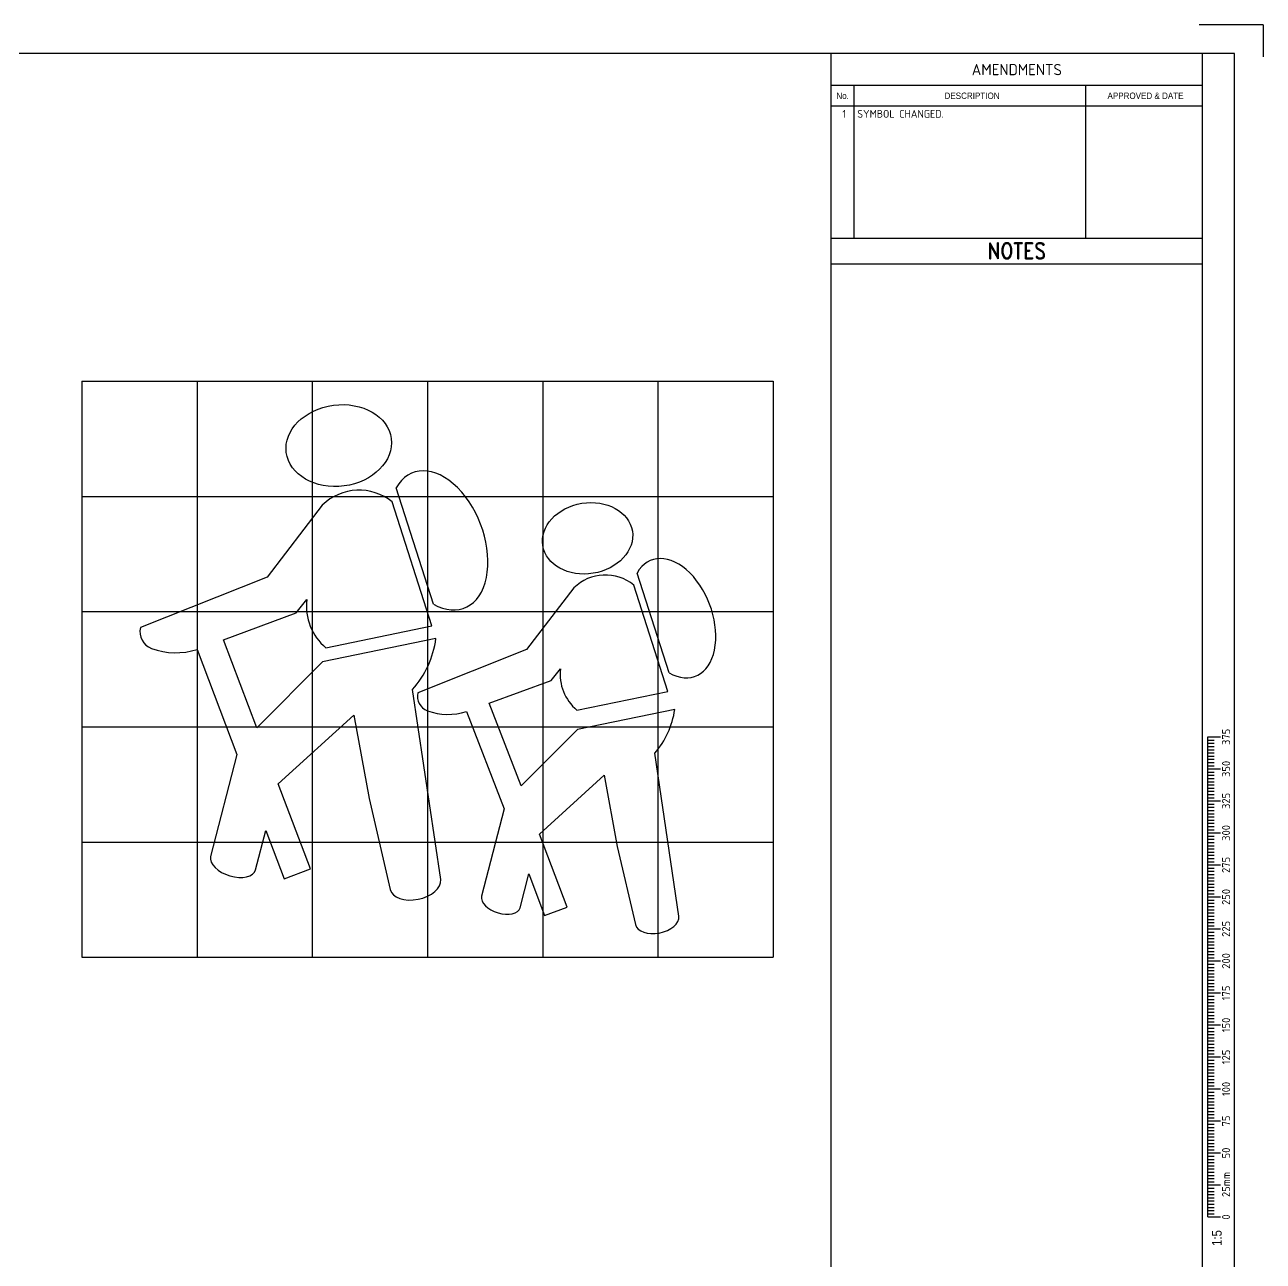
# Model space of a CAD drawing. Header units: millimetres. Extents: x 0 to 420, y 0 to 297.
# Drawn here: x 226.5 to 420, y 103.8 to 297 of the extents above; entities that cross this region are included whole.
import ezdxf
from ezdxf.enums import TextEntityAlignment as Align

# ---------------------------------------------------------------- set-up
doc = ezdxf.new("R2010")
doc.units = ezdxf.units.MM
for name, color, linetype in [('L18', 4, 'Continuous'), ('L50', 7, 'Continuous'), ('TBLK18', 4, 'Continuous'), ('TBLK25', 1, 'Continuous'), ('TBLK35', 3, 'Continuous'), ('TBLK50', 7, 'Continuous')]:
    doc.layers.add(name, color=color, linetype=linetype)
doc.styles.add('HELV', font='helvs.shx')
doc.styles.add('HELVL', font='helvl', dxfattribs={"width": 0.8})
doc.styles.add('ISO', font='iso3098b')
doc.styles.add('ROMAND', font='romand')

# ---------------------------------------------------------------- blocks, each defined once
blk = doc.blocks.new('A3BBLK')
at = {"layer": 'TBLK25'}
for q in [(410, 297), (420, 292)]:
    blk.add_line((420, 297), q, dxfattribs=at)
at = {"layer": 'TBLK50'}
for p, q in [((415.5, 292.5), (13, 292.5)), ((352.5, 4.5), (352.5, 292.5)), ((415.5, 4.5), (415.5, 292.5))]:
    blk.add_line(p, q, dxfattribs=at)
blk = doc.blocks.new('title block')
at = {"layer": 'TBLK25'}
for p, q in [((410.5, 287.5), (352.5, 287.5)), ((356.07, 263.6), (356.07, 287.5)), ((392.28, 263.6), (392.28, 287.5)), ((410.5, 284.3), (352.5, 284.3)), ((410.5, 263.6), (352.5, 263.6)), ((410.5, 259.6), (352.5, 259.6))]:
    blk.add_line(p, q, dxfattribs=at)
at = {"layer": 'TBLK35'}
blk.add_line((410.5, 57), (410.5, 292.5), dxfattribs=at)
blk.add_blockref('A3BBLK', (0, 0))
at = {"layer": 'TBLK18', "style": 'HELVL', "width": 0.9}
for s, p in [('No.', (354.29, 285.41)), ('DESCRIPTION', (374.51, 285.41)), ('APPROVED & DATE', (401.61, 285.41))]:
    blk.add_text(s, height=1, dxfattribs=at).set_placement(p, align=Align.CENTER)
at = {"layer": 'TBLK18', "style": 'ISO'}
blk.add_attdef('MR_DIRECTORATE', text='', height=1.5, dxfattribs=at).set_placement((381.5, 67.12), align=Align.CENTER)
for tag, p in [('STREET_NAME', (355.51, 61.1)), ('SUBURB_POSTCODE', (388.49, 61.1)), ('TELEPHONE_NO.', (368.31, 58.84)), ('FAX_NO.', (393.56, 58.84))]:
    blk.add_attdef(tag, p, '', height=1.5, dxfattribs=at)
at = {"layer": 'TBLK25', "style": 'ISO'}
blk.add_text('AMENDMENTS', height=1.75, dxfattribs=at).set_placement((381.5, 289.12), align=Align.CENTER)
at = {"layer": 'TBLK25', "style": 'ROMAND', "width": 0.85}
blk.add_text('NOTES', height=2.5, dxfattribs=at).set_placement((381.5, 260.44), align=Align.CENTER)
at = {"layer": 'TBLK25', "style": 'ISO'}
for tag, height, p in [('MR_BRANCH', 2, (381.5, 64.2)), ('ROAD_SECTION', 1.75, (384.5, 29.16)), ('SLK', 1.75, (384.5, 26.11)), ('CHAINAGE', 1.75, (384.5, 19.21))]:
    blk.add_attdef(tag, text='', height=height, dxfattribs=at).set_placement(p, align=Align.CENTER)
for tag, p, height in [('FILE_NUMBER', (371.77, 53.24), 2.5), ('DESIGNED_/_DRAWN', (371.77, 48.49), 2), ('VERIFIED', (371.77, 43.49), 2), ('APPROVED', (371.77, 38.49), 2), ('LOCAL_AUTHORITY', (370.48, 16.73), 1.25)]:
    blk.add_attdef(tag, p, '', height=height, dxfattribs=at)
at = {"layer": 'TBLK35', "style": 'ISO', "width": 0.9}
for tag, p in [('ROAD_PROJECT&NUMBER', (384.5, 32.23)), ('DRAWING_DESCRIPTION', (384.5, 22.29))]:
    blk.add_attdef(tag, text='', height=2.5, dxfattribs=at).set_placement(p, align=Align.CENTER)
at = {"layer": 'TBLK50', "style": 'ISO'}
blk.add_attdef('DRG_NUMBER', (356.8, 6.02), '', height=5, dxfattribs=at)
blk = doc.blocks.new('sca5_3')
at = {"layer": 'L18'}
for p, q in [((-4.15, 89), (-2.15, 89)), ((-4.15, 14), (-4.15, 89)), ((-4.15, 88.5), (-3.15, 88.5)), ((-4.15, 88), (-3.15, 88)), ((-4.15, 87.5), (-3.15, 87.5)), ((-4.15, 87), (-3.15, 87)), ((-4.15, 86.5), (-3.15, 86.5)), ((-4.15, 86), (-3.15, 86)), ((-4.15, 85.5), (-3.15, 85.5)), ((-4.15, 85), (-3.15, 85)), ((-4.15, 84.5), (-3.15, 84.5)), ((-4.15, 84), (-2.15, 84)), ((-4.15, 83.5), (-3.15, 83.5)), ((-4.15, 83), (-3.15, 83)), ((-4.15, 82.5), (-3.15, 82.5)), ((-4.15, 82), (-3.15, 82)), ((-4.15, 81.5), (-3.15, 81.5)), ((-4.15, 81), (-3.15, 81)), ((-4.15, 80.5), (-3.15, 80.5)), ((-4.15, 80), (-3.15, 80)), ((-4.15, 79.5), (-3.15, 79.5)), ((-4.15, 79), (-2.15, 79)), ((-4.15, 78.5), (-3.15, 78.5)), ((-4.15, 78), (-3.15, 78)), ((-4.15, 77.5), (-3.15, 77.5)), ((-4.15, 77), (-3.15, 77)), ((-4.15, 76.5), (-3.15, 76.5)), ((-4.15, 76), (-3.15, 76)), ((-4.15, 75.5), (-3.15, 75.5)), ((-4.15, 75), (-3.15, 75)), ((-4.15, 74.5), (-3.15, 74.5)), ((-4.15, 74), (-2.15, 74)), ((-4.15, 73.5), (-3.15, 73.5)), ((-4.15, 73), (-3.15, 73)), ((-4.15, 72.5), (-3.15, 72.5)), ((-4.15, 72), (-3.15, 72)), ((-4.15, 71.5), (-3.15, 71.5)), ((-4.15, 71), (-3.15, 71)), ((-4.15, 70.5), (-3.15, 70.5)), ((-4.15, 70), (-3.15, 70)), ((-4.15, 69.5), (-3.15, 69.5)), ((-4.15, 69), (-2.15, 69)), ((-4.15, 68.5), (-3.15, 68.5)), ((-4.15, 68), (-3.15, 68)), ((-4.15, 67.5), (-3.15, 67.5)), ((-4.15, 67), (-3.15, 67)), ((-4.15, 66.5), (-3.15, 66.5)), ((-4.15, 66), (-3.15, 66)), ((-4.15, 65.5), (-3.15, 65.5)), ((-4.15, 65), (-3.15, 65)), ((-4.15, 64.5), (-3.15, 64.5)), ((-4.15, 64), (-2.15, 64)), ((-4.15, 63.5), (-3.15, 63.5)), ((-4.15, 63), (-3.15, 63)), ((-4.15, 62.5), (-3.15, 62.5)), ((-4.15, 62), (-3.15, 62)), ((-4.15, 61.5), (-3.15, 61.5)), ((-4.15, 61), (-3.15, 61)), ((-4.15, 60.5), (-3.15, 60.5)), ((-4.15, 60), (-3.15, 60)), ((-4.15, 59.5), (-3.15, 59.5)), ((-4.15, 59), (-2.15, 59)), ((-4.15, 58.5), (-3.15, 58.5)), ((-4.15, 58), (-3.15, 58)), ((-4.15, 57.5), (-3.15, 57.5)), ((-4.15, 57), (-3.15, 57)), ((-4.15, 56.5), (-3.15, 56.5)), ((-4.15, 56), (-3.15, 56)), ((-4.15, 55.5), (-3.15, 55.5)), ((-4.15, 55), (-3.15, 55)), ((-4.15, 54.5), (-3.15, 54.5)), ((-4.15, 54), (-2.15, 54)), ((-4.15, 53.5), (-3.15, 53.5)), ((-4.15, 53), (-3.15, 53)), ((-4.15, 52.5), (-3.15, 52.5)), ((-4.15, 52), (-3.15, 52)), ((-4.15, 51.5), (-3.15, 51.5)), ((-4.15, 51), (-3.15, 51)), ((-4.15, 50.5), (-3.15, 50.5)), ((-4.15, 50), (-3.15, 50)), ((-4.15, 49.5), (-3.15, 49.5)), ((-4.15, 49), (-2.15, 49)), ((-4.15, 48.5), (-3.15, 48.5)), ((-4.15, 48), (-3.15, 48)), ((-4.15, 47.5), (-3.15, 47.5)), ((-4.15, 47), (-3.15, 47)), ((-4.15, 46.5), (-3.15, 46.5)), ((-4.15, 46), (-3.15, 46)), ((-4.15, 45.5), (-3.15, 45.5)), ((-4.15, 45), (-3.15, 45)), ((-4.15, 44.5), (-3.15, 44.5)), ((-4.15, 44), (-2.15, 44)), ((-4.15, 43.5), (-3.15, 43.5)), ((-4.15, 43), (-3.15, 43)), ((-4.15, 42.5), (-3.15, 42.5)), ((-4.15, 42), (-3.15, 42)), ((-4.15, 41.5), (-3.15, 41.5)), ((-4.15, 41), (-3.15, 41)), ((-4.15, 40.5), (-3.15, 40.5)), ((-4.15, 40), (-3.15, 40)), ((-4.15, 39.5), (-3.15, 39.5)), ((-4.15, 39), (-2.15, 39)), ((-4.15, 38.5), (-3.15, 38.5)), ((-4.15, 38), (-3.15, 38)), ((-4.15, 37.5), (-3.15, 37.5)), ((-4.15, 37), (-3.15, 37)), ((-4.15, 36.5), (-3.15, 36.5)), ((-4.15, 36), (-3.15, 36)), ((-4.15, 35.5), (-3.15, 35.5)), ((-4.15, 35), (-3.15, 35)), ((-4.15, 34.5), (-3.15, 34.5)), ((-4.15, 34), (-2.15, 34)), ((-4.15, 33.5), (-3.15, 33.5)), ((-4.15, 33), (-3.15, 33)), ((-4.15, 32.5), (-3.15, 32.5)), ((-4.15, 32), (-3.15, 32)), ((-4.15, 31.5), (-3.15, 31.5)), ((-4.15, 31), (-3.15, 31)), ((-4.15, 30.5), (-3.15, 30.5)), ((-4.15, 30), (-3.15, 30)), ((-4.15, 29.5), (-3.15, 29.5)), ((-4.15, 29), (-2.15, 29)), ((-4.15, 28.5), (-3.15, 28.5)), ((-4.15, 28), (-3.15, 28)), ((-4.15, 27.5), (-3.15, 27.5)), ((-4.15, 27), (-3.15, 27)), ((-4.15, 26.5), (-3.15, 26.5)), ((-4.15, 26), (-3.15, 26)), ((-4.15, 25.5), (-3.15, 25.5)), ((-4.15, 25), (-3.15, 25)), ((-4.15, 24.5), (-3.15, 24.5)), ((-4.15, 24), (-2.15, 24)), ((-4.15, 23.5), (-3.15, 23.5)), ((-4.15, 23), (-3.15, 23)), ((-4.15, 22.5), (-3.15, 22.5)), ((-4.15, 22), (-3.15, 22)), ((-4.15, 21.5), (-3.15, 21.5)), ((-4.15, 21), (-3.15, 21)), ((-4.15, 20.5), (-3.15, 20.5)), ((-4.15, 20), (-3.15, 20)), ((-4.15, 19.5), (-3.15, 19.5)), ((-4.15, 19), (-2.15, 19)), ((-4.15, 18.5), (-3.15, 18.5)), ((-4.15, 18), (-3.15, 18)), ((-4.15, 17.5), (-3.15, 17.5)), ((-4.15, 17), (-3.15, 17)), ((-4.15, 16.5), (-3.15, 16.5)), ((-4.15, 16), (-3.15, 16)), ((-4.15, 15.5), (-3.15, 15.5)), ((-4.15, 15), (-3.15, 15)), ((-4.15, 14.5), (-3.15, 14.5)), ((-4.15, 14), (-2.15, 14))]:
    blk.add_line(p, q, dxfattribs=at)
at = {"layer": 'L18', "style": 'ISO'}
for s, p in [('375', (-0.68, 89)), ('350', (-0.68, 84)), ('325', (-0.68, 79)), ('300', (-0.68, 74)), ('275', (-0.68, 69)), ('250', (-0.68, 64)), ('225', (-0.68, 59)), ('200', (-0.68, 54)), ('175', (-0.68, 49)), ('150', (-0.68, 44)), ('125', (-0.68, 39)), ('100', (-0.68, 34)), ('75', (-0.68, 29)), ('50', (-0.68, 24)), ('0', (-0.68, 14))]:
    blk.add_text(s, height=1.25, rotation=90, dxfattribs=at).set_placement(p, align=Align.CENTER)
blk.add_text('25mm', height=1.25, rotation=90, dxfattribs=at).set_placement((-0.68, 17.11))
at = {"layer": 'L18', "style": 'HELV', "width": 0.85}
blk.add_text('1:5', height=1.5, rotation=90, dxfattribs=at).set_placement((-1.99, 11.95), align=Align.RIGHT)

msp = doc.modelspace()

# ---------------------------------------------------------------- linework, layer by layer
at = {"layer": 'L18', "linetype": 'Continuous'}
for p, q in [((235.439177, 241.324838), (343.439177, 241.324838)), ((235.439177, 241.324838), (235.439177, 151.324838)), ((253.439177, 241.324838), (253.439177, 151.324838)), ((271.439177, 241.324838), (271.439177, 151.324838)), ((289.439177, 241.324838), (289.439177, 151.324838)), ((307.439177, 241.324838), (307.439177, 151.324838)), ((325.439177, 241.324838), (325.439177, 151.324838)), ((343.439177, 241.324838), (343.439177, 151.324838)), ((235.439177, 223.324838), (343.439177, 223.324838)), ((235.439177, 205.324838), (343.439177, 205.324838)), ((235.439177, 187.324838), (343.439177, 187.324838)), ((235.439177, 169.324838), (343.439177, 169.324838)), ((235.439177, 151.324838), (343.439177, 151.324838))]:
    msp.add_line(p, q, dxfattribs=at)
at = {"layer": 'L50'}
for p, q in [((290.358652, 206.509559), (284.537049, 224.669397)), ((327.178357, 195.783942), (322.18704, 211.353798))]:
    msp.add_line(p, q, dxfattribs=at)
for points in [[(291.520597, 163.461416), (287.108665, 193.15707, 0.1457183789), (290.758987, 201.110042), (273.031032, 197.467173), (262.79308, 187.191511), (257.576343, 200.93669), (268.895544, 205.111573), (270.584539, 207.201487, 0.257879683), (273.563639, 199.686729), (290.121837, 203.089229), (283.933287, 222.454852, 0.3811554478), (273.002059, 221.963553), (264.370304, 210.711169), (244.578032, 202.833138, 0.3732707541), (246.314998, 199.578232, 0.1669734528), (253.439177, 199.419426), (259.660838, 183.026451), (255.555193, 167.077985)], [(328.713909, 157.751382), (324.931213, 183.211798, 0.1457183789), (328.06092, 190.030506), (312.861353, 186.907187), (304.083552, 178.097056), (299.071509, 191.005884), (308.776349, 194.585339), (310.224457, 196.377186, 0.257879683), (312.778673, 189.934194), (326.975317, 192.851425), (321.669388, 209.455095, 0.3811554478), (312.297187, 209.033865), (304.896506, 199.386312), (287.927037, 192.631858, 0.3732707541), (289.416274, 189.841172, 0.1669734528), (295.524392, 189.705015), (301.398035, 174.526022), (297.877943, 160.85215)]]:
    msp.add_lwpolyline(points, format="xyb", dxfattribs=at)
for points in [[(262.586023, 164.999024), (264.169017, 171.148198), (267.05002, 163.557265), (271.169628, 165.120788), (266.127569, 178.405723), (277.906052, 189.16253), (280.294379, 176.142904), (283.594061, 161.915447)], [(303.906026, 159.069694), (305.263251, 164.341863), (307.733361, 157.83356), (311.265425, 159.174092), (306.942471, 170.56431), (317.04109, 179.786965), (319.08879, 168.624217), (321.917867, 156.425901)]]:
    msp.add_lwpolyline(points, dxfattribs=at)
for centre, major_axis, ratio in [((275.572004, 231.259323), (-8.196304, -1.084969), 0.7692631281), ((314.4366, 216.774988), (-7.002141, -1.139217), 0.7808316511)]:
    msp.add_ellipse(centre, major_axis=major_axis, ratio=ratio, dxfattribs=at)
for centre, major_axis, ratio, start_param, end_param in [((291.150411, 216.449498), (-4.016732, 10.578447), 0.6237794932, 2.4921105916, 6.7640454157), ((327.857194, 204.306233), (-3.44386, 9.069733), 0.6237794932, 2.4921105916, 6.7640454157), ((259.087145, 166.102743), (-3.498878, 1.103719), 0.5803291605, 6.345446083, 9.4247779608), ((287.537098, 162.807331), (-3.957319, -0.830301), 0.6088934554, 6.3088591265, 9.3524837703), ((300.906163, 160.015999), (-2.999863, 0.946305), 0.5803291605, 6.345446083, 9.4247779608), ((325.298542, 157.190583), (-3.39292, -0.711883), 0.6088934554, 6.3088591265, 9.3524837703)]:
    msp.add_ellipse(centre, major_axis=major_axis, ratio=ratio, start_param=start_param, end_param=end_param, dxfattribs=at)

# ---------------------------------------------------------------- block references
at = {"color": 1}
msp.add_blockref('title block', (0, 0), dxfattribs=at)
msp.add_blockref('sca5_3', (415.5, 96.750003))

# ---------------------------------------------------------------- texts
at = {"layer": 'L18', "style": 'ISO'}
for s, p in [('1', (354.258589, 282.482866)), ('SYMBOL CHANGED.', (356.574329, 282.482866))]:
    msp.add_text(s, height=1.2, dxfattribs=at).set_placement(p)

doc.saveas('drawing.dxf')
